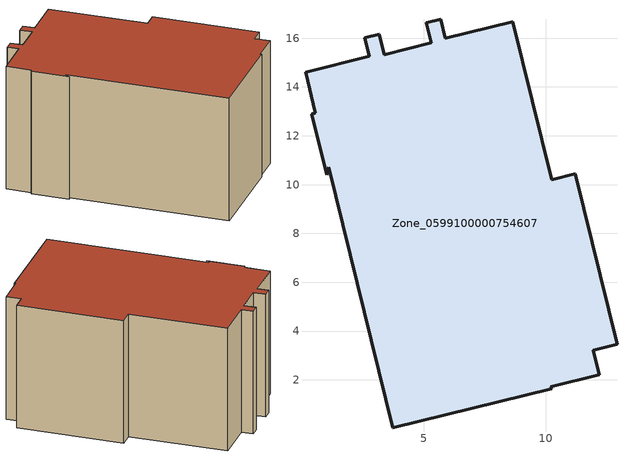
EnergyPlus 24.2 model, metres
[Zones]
Zone_0599100000754607
 floor ground (C_G): 1.11,10.7 1.02,10.39 0.41,12.88 0.56,12.95 0.15,14.6 2.77,15.25 2.58,16.02 3.16,16.16 3.38,15.33 5.31,15.8 5.11,16.63 5.69,16.77 5.88,16 8.64,16.68 10.24,10.2 11.21,10.44 12.92,3.46 11.94,3.22 12.19,2.21 10.21,1.72 10.25,1.64 3.72,0.04 z0
 wall outside (C_F): 10.24,10.2 8.64,16.68 5.88,16 5.69,16.77 5.11,16.63 5.31,15.8 3.38,15.33 3.16,16.16 2.58,16.02 2.77,15.25 0.15,14.6 0.56,12.95 0.41,12.88 1.02,10.39 1.11,10.7 3.72,0.04 10.25,1.64 10.21,1.72 12.19,2.21 11.94,3.22 12.92,3.46 11.21,10.44 10.24,10.2 z0:8.72
 roof outside (C_R): 1.11,10.7 3.72,0.04 10.25,1.64 10.21,1.72 12.19,2.21 11.94,3.22 12.92,3.46 11.21,10.44 10.24,10.2 8.64,16.68 5.88,16 5.69,16.77 5.11,16.63 5.31,15.8 3.38,15.33 3.16,16.16 2.58,16.02 2.77,15.25 0.15,14.6 0.56,12.95 0.41,12.88 1.02,10.39 z8.72
[BUILDING]
Pand.0599100000754607: North Axis=0; Terrain=City; Loads Convergence Tolerance Value=0.04; Temperature Convergence Tolerance Value=0.4; Solar Distribution=FullExterior; Maximum Number of Warmup Days=25; Minimum Number of Warmup Days=1
[Site:Location]
Rotterdam.The.Hague.AP_ZH_NLD Design_Conditions: Latitude=51.96; Longitude=4.45; Time Zone=1; Elevation=-4.5
[SITE:GROUNDTEMPERATURE:BUILDINGSURFACE]
18, 18, 18, 18, 18, 18, 18, 18, 18, 18, 18, 18
[MATERIAL] Thermal Absorptance=0.9; Solar Absorptance=0.7; Visible Absorptance=0.7
Name | Roughness | Thickness | Conductivity | Density | Specific Heat
G.D.2006-2014 | MediumSmooth | 0.15 | 0.06 | 540 | 1210
F.D.2006-2014 | Rough | 0.3 | 0.12 | 1920 | 840
R.D.2006-2014 | MediumRough | 0.2 | 0.08 | 1500 | 1000
[CONSTRUCTION]
C_G: G.D.2006-2014
C_F: F.D.2006-2014
C_R: R.D.2006-2014
[ZONE]
Zone_0599100000754607: Type=1; Multiplier=1; Ceiling Height=Autocalculate; Volume=Autocalculate; Floor Area=autocalculate; Part of Total Floor Area=Yes
[ZONEINFILTRATION:DESIGNFLOWRATE]
Infil_Zone_0599100000754607: Zone or ZoneList or Space or SpaceList=Zone_0599100000754607; Schedule=AlwaysOn; Design Flow Rate Calculation Method=Flow/Area; Flow Rate per Floor Area=0.0021; Constant Term Coefficient=1; Temperature Term Coefficient=0; Velocity Term Coefficient=0; Velocity Squared Term Coefficient=0
[HVACTEMPLATE:ZONE:IDEALLOADSAIRSYSTEM]
Zone_0599100000754607: Maximum Heating Supply Air Temperature=50; Minimum Cooling Supply Air Temperature=13; Maximum Heating Supply Air Humidity Ratio=0.0156; Minimum Cooling Supply Air Humidity Ratio=0.0077; Heating Limit=NoLimit; Cooling Limit=NoLimit; Dehumidification Control Type=ConstantSensibleHeatRatio; Cooling Sensible Heat Ratio=0.7; Dehumidification Setpoint=60; Humidification Control Type=None; Humidification Setpoint=30; Outdoor Air Method=None; Outdoor Air Flow Rate per Person=0.00944; Outdoor Air Flow Rate per Zone Floor Area=0; Outdoor Air Flow Rate per Zone=0; Demand Controlled Ventilation Type=None; Outdoor Air Economizer Type=NoEconomizer; Heat Recovery Type=None; Sensible Heat Recovery Effectiveness=0.7; Latent Heat Recovery Effectiveness=0.65
[ZONECONTROL:THERMOSTAT]
ThermostatControl_Zone_0599100000754607: Zone or ZoneList=Zone_0599100000754607; Control Type Schedule=DualSetpointControlType; Control 1=Thermostat_Zone_0599100000754607; Temperature Difference Between Cutout And Setpoint=0
[THERMOSTATSETPOINT:DUALSETPOINT]
Thermostat_Zone_0599100000754607: Heating Setpoint Temperature Schedule=HeatingSetpoint_Zone_0599100000754607; Cooling Setpoint Temperature Schedule=CoolingSetpoint_Zone_0599100000754607
[SCHEDULE:COMPACT]
HeatingSetpoint_Zone_0599100000754607: Through: 12/31, For: AllDays, Until: 24:00, 21
CoolingSetpoint_Zone_0599100000754607: Through: 12/31, For: AllDays, Until: 24:00, 24
DualSetpointControlType: Through: 12/31, For: AllDays, Until: 24:00, 4
AlwaysOn: Through: 12/31, For: AllDays, Until: 24:00, 1
